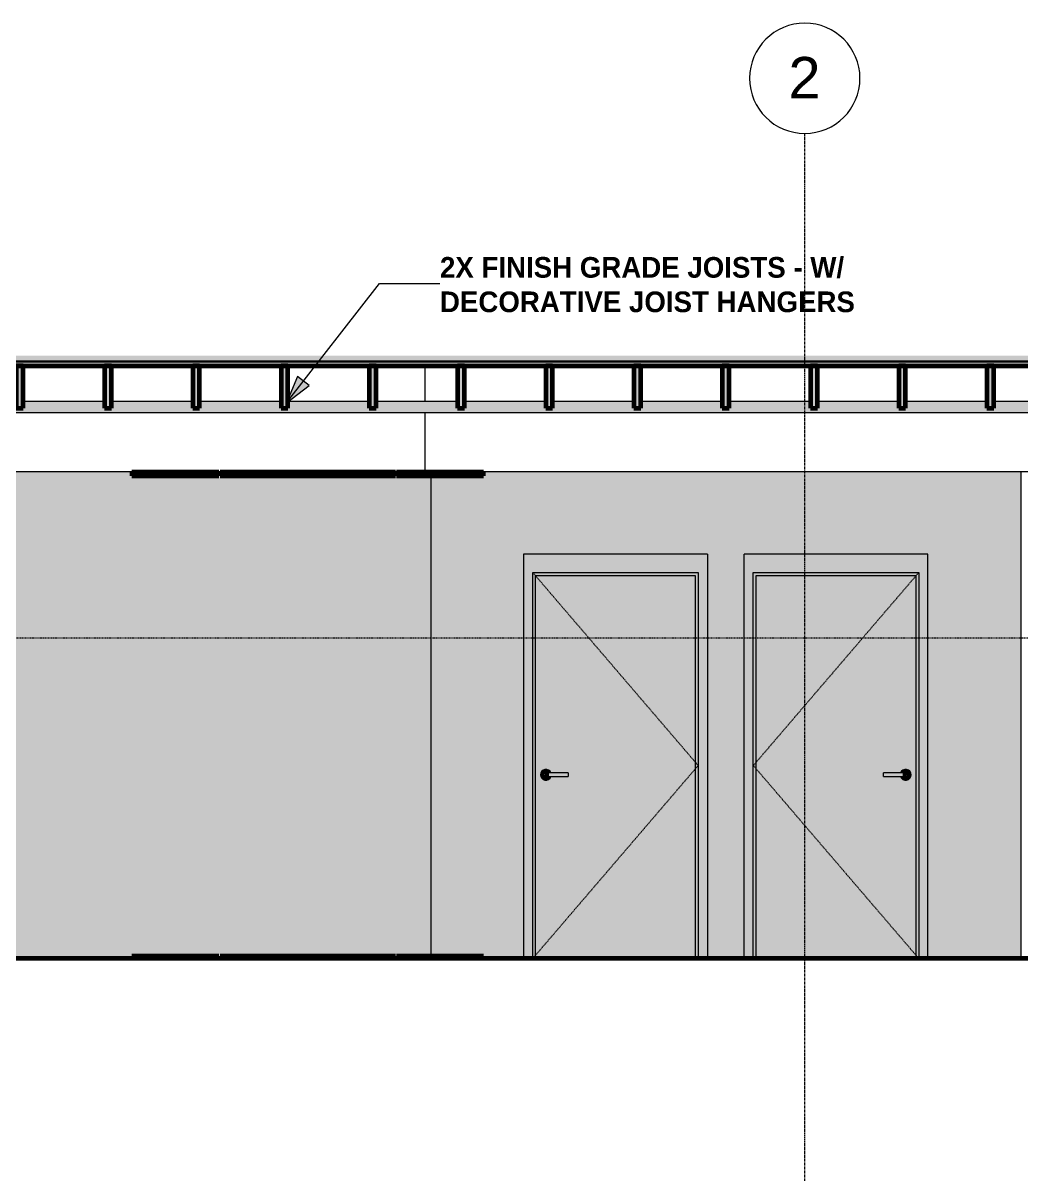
# Model space of a CAD drawing. Header units: inches. Extents: x -3547 to 1531, y 88 to 469.
# Drawn here: x -1613.9 to -1396.8, y 87.6 to 339.5 of the extents above; entities that cross this region are included whole.
import ezdxf

# ---------------------------------------------------------------- set-up
doc = ezdxf.new("R2010")
doc.units = ezdxf.units.IN
doc.header["$MEASUREMENT"] = 0
for name, pattern in [('Aligning Line 1_8_', [0.25, 0.125, -0.125]), ('Dash 1_16_', [0.125, 0.0625, -0.0625]), ('Grid Line 1_2_', [0.875, 0.5, -0.125, 0.125, -0.125])]:
    doc.linetypes.add(name, pattern=pattern)
for name, color, linetype, lineweight in [('0-3', 165, 'Continuous', 5), ('0-4', 10, 'Continuous', 5), ('A-CLNG', 13, 'Continuous', 18), ('A-CLNG-1', 13, 'Continuous', 60), ('A-DOOR', 31, 'Continuous', 18), ('A-DOOR-1', 31, 'Dash 1_16_', 9), ('A-DOOR-2', 31, 'Continuous', 9), ('A-DOOR-FRAM', 31, 'Continuous', 9), ('A-DOOR-FRAM-1', 31, 'Continuous', 18), ('A-FLOR', 192, 'Continuous', 18), ('A-FLOR-1', 31, 'Continuous', 18), ('A-FLOR-2', 8, 'Continuous', 5), ('A-FLOR-3', 7, 'Continuous', 18), ('A-FLOR-4', 250, 'Continuous', 60), ('A-FLOR-5', 192, 'Continuous', 60), ('A-FLOR-LEVL-1', 51, 'Grid Line 1_2_', 9), ('A-FLOR-MCUT-1', 7, 'Continuous', 18), ('A-FLOR-PATT-1', 253, 'Continuous', 9), ('G-ANNO-SYMB-1', 147, 'Aligning Line 1_8_', 9), ('G-ANNO-TEXT', 231, 'Continuous', 9), ('I-WALL', 2, 'Continuous', 18), ('I-WALL-1', 2, 'Continuous', 5), ('P-PIPE', 3, 'Continuous', 9), ('P-PIPE-1', 3, 'Continuous', 5), ('S-BEAM', 12, 'Continuous', 9), ('S-BEAM-1', 12, 'Continuous', 60), ('S-GRID-1', 1, 'Grid Line 1_2_', 9), ('S-GRID-IDEN', 1, 'Continuous', 9), ('S-GRID-IDEN-1', 147, 'Continuous', 9)]:
    doc.layers.add(name, color=color, linetype=linetype, lineweight=lineweight)
doc.styles.add('Arial', font='arial.ttf', dxfattribs={"height": 9})
doc.styles.add('Century Gothic_B', font='GOTHICB.TTF', dxfattribs={"height": 4.5})
pattern_1 = [(0, (0.359, 0), (15.36, 3.84), [0.634, -10.886, 0.634, -10.886, -61.44]), (0, (0.359, 0), (15.36, 3.84), [-23.04, 0.634, -22.406, 0.634, -10.886, -26.88]), (0, (0.359, 0), (15.36, 3.84), [-57.6, 0.634, -7.046, 0.634, -18.566]), (120, (6.119, 1.92), (-11.0055376, 11.38215), [0.634, -10.886, 0.634, -10.886, -61.44]), (120, (6.119, 1.92), (-11.0055376, 11.38215), [-23.04, 0.634, -22.406, 0.634, -10.886, -26.88]), (120, (6.119, 1.92), (-11.0055376, 11.38215), [-57.6, 0.634, -7.046, 0.634, -18.566]), (240, (8.039, 9.6), (-4.3544624, -15.22215), [0.634, -10.886, 0.634, -10.886, -61.44]), (240, (8.039, 9.6), (-4.3544624, -15.22215), [-23.04, 0.634, -22.406, 0.634, -10.886, -26.88]), (240, (8.039, 9.6), (-4.3544624, -15.22215), [-57.6, 0.634, -7.046, 0.634, -18.566])]

# ---------------------------------------------------------------- blocks, each defined once
blk = doc.blocks.new('CTR - 2nd Phase_rvt-2-Elevation 10 - c')
at = {"layer": 'A-FLOR-LEVL-1'}
blk.add_line((2400.34, 136), (3547.3, 136), dxfattribs=at)
blk = doc.blocks.new('CTR - 1st Phase - Unit Layouts_rvt-2-Elevation 10 - c')
at = {"layer": 'A-FLOR-LEVL-1'}
blk.add_line((2400.34, 136), (3547.3, 136), dxfattribs=at)
blk = doc.blocks.new('Grid - Grid Head - Circle-50561-Elevation 10 - c')
at = {"layer": 'S-GRID-IDEN-1'}
for start, end in [(0, 180), (180, 360)]:
    blk.add_arc((3481.32, 327.54), 12, start, end, dxfattribs=at)
blk = doc.blocks.new('CTR - 1st Phase - Shell_rvt-2-Elevation 10 - c')
at = {"layer": 'A-FLOR-1'}
blk.add_hatch(color=256, dxfattribs=at).paths.add_polyline_path([(2547.17, 265), (3498.95, 265), (3498.95, 265.75), (2448.71, 265.75), (2448.71, 265), (2538.97, 265)], flags=0)
at = {"layer": 'A-FLOR-2'}
blk.add_hatch(color=256, dxfattribs=at).paths.add_polyline_path([(3466.13, 265.75), (3498.95, 265.75), (3498.95, 266), (2448.71, 266), (2448.71, 265.75), (3457.92, 265.75)], flags=0)
at = {"layer": 'A-FLOR-PATT-1'}
h = blk.add_hatch(dxfattribs=at)
h.set_pattern_fill('FP_2', color=256, style=0, pattern_type=2)
h.set_pattern_definition(pattern_1)
h.paths.add_polyline_path([(3466.13, 266), (3498.95, 266), (3498.95, 267.18), (2448.71, 267.18), (2448.71, 266), (3457.92, 266)], flags=0)
h = blk.add_hatch(dxfattribs=at)
h.set_pattern_fill('FP_2', color=256, style=0, pattern_type=2)
h.set_pattern_definition(pattern_1)
h.paths.add_polyline_path([(2973.83, 135.98), (3498.95, 135.98), (3498.95, 136), (2448.71, 136), (2448.71, 135.98), (2908.19, 135.98)], flags=0)
at = {"layer": 'A-FLOR-3'}
for p, q in [((3071.67, 265), (3071.67, 257.19)), ((3071.67, 254.81), (3071.67, 241.87))]:
    blk.add_line(p, q, dxfattribs=at)
at = {"layer": 'A-FLOR-4'}
for p, q in [((2448.71, 265), (3498.95, 265)), ((3498.95, 136), (2448.71, 136))]:
    blk.add_line(p, q, dxfattribs=at)
at = {"layer": 'A-FLOR-LEVL-1'}
blk.add_line((2400.34, 136), (3547.3, 136), dxfattribs=at)
at = {"layer": 'A-FLOR-MCUT-1'}
for p, q in [((3498.95, 266), (2448.71, 266)), ((3498.95, 265.75), (2448.71, 265.75))]:
    blk.add_line(p, q, dxfattribs=at)
at = {"layer": 'G-ANNO-SYMB-1'}
blk.add_line((2448.71, 205.76), (3498.95, 205.76), dxfattribs=at)
at = {"layer": 'S-GRID-1'}
blk.add_line((3154.32, 87.62), (3154.32, 315.54), dxfattribs=at)
at = {"layer": '0-3'}
blk.add_blockref('Grid - Grid Head - Circle-50561-Elevation 10 - c', (-327, 0), dxfattribs=at)
at = {"layer": 'S-GRID-IDEN', "insert": (3150.76, 332.18), "char_height": 9, "width": 8.484, "attachment_point": 1, "style": 'Arial'}
blk.add_mtext('2', dxfattribs=at)
blk = doc.blocks.new('CTR - 1st Phase -Stairs _ Elevators_rvt-2-Elevation 10 - c')
at = {"layer": 'A-FLOR-LEVL-1'}
blk.add_line((2400.34, 136), (3547.3, 136), dxfattribs=at)
blk = doc.blocks.new('HOLLOW METAL - UNIT DOOR-V5-Elevation 10 - c')
at = {"layer": 'A-DOOR'}
h = blk.add_hatch(color=256, dxfattribs=at)
h.paths.add_polyline_path([(3105.11, 136), (3130.5, 136), (3130.5, 219.38), (3095.75, 219.38), (3095.75, 136)], flags=0)
h.paths.add_polyline_path([(3097.98, 174.82), (3097.67, 174.86), (3097.39, 174.98), (3097.14, 175.16), (3096.96, 175.41), (3096.84, 175.69), (3096.8, 176), (3096.84, 176.31), (3096.96, 176.59), (3097.14, 176.84), (3097.39, 177.02), (3097.67, 177.14), (3097.98, 177.18), (3098.28, 177.14), (3098.63, 176.98), (3098.81, 176.84), (3099, 176.59), (3099.08, 176.39), (3102.8, 176.38), (3102.8, 175.61), (3099.08, 175.61), (3098.96, 175.35), (3098.81, 175.16), (3098.57, 174.98), (3098.28, 174.86)], flags=0)
h = blk.add_hatch(color=256, dxfattribs=at)
h.paths.add_polyline_path([(3097.8, 175.72), (3097.71, 175.88), (3097.7, 175.9), (3097.68, 176), (3097.71, 176.14), (3097.78, 176.25), (3097.79, 176.25), (3097.74, 175.99), (3097.79, 175.75)], flags=0)
h.paths.add_polyline_path([(3097.98, 174.82), (3098.28, 174.86), (3098.57, 174.98), (3098.81, 175.16), (3099, 175.41), (3099.08, 175.61), (3097.96, 175.62), (3097.82, 175.71), (3097.8, 175.75), (3097.74, 176.01), (3097.82, 176.29), (3097.93, 176.36), (3097.99, 176.38), (3098.17, 176.38), (3098.26, 176.38), (3099.08, 176.39), (3098.96, 176.65), (3098.81, 176.84), (3098.57, 177.02), (3098.28, 177.14), (3097.98, 177.18), (3097.67, 177.14), (3097.33, 176.98), (3097.14, 176.84), (3096.96, 176.59), (3096.84, 176.31), (3096.8, 176), (3096.84, 175.69), (3096.96, 175.41), (3097.14, 175.16), (3097.39, 174.98), (3097.67, 174.86)], flags=0)
h = blk.add_hatch(color=256, dxfattribs=at)
h.paths.add_polyline_path([(3097.8, 176.28), (3097.71, 176.13), (3097.7, 176.1), (3097.7, 176), (3097.73, 176), (3097.79, 176.25)], flags=0)
h.paths.add_polyline_path([(3097.99, 176), (3098.67, 176), (3098.67, 176.39), (3098.63, 176.38), (3098.06, 176.38), (3098.08, 176.39), (3097.91, 176.35), (3097.82, 176.29), (3097.8, 176.25), (3097.73, 176), (3097.97, 176)], flags=0)
for points in [[(3101.01, 176), (3102.8, 176), (3102.8, 176.39), (3098.67, 176.38), (3098.67, 176), (3099.98, 176)], [(3098.67, 175.61), (3098.67, 176), (3097.68, 176), (3097.73, 175.83), (3097.78, 175.75), (3097.82, 175.71), (3097.93, 175.64), (3098.02, 175.61), (3098.18, 175.61), (3098.25, 175.62), (3098.63, 175.62)], [(3099.05, 175.61), (3102.8, 175.62), (3102.8, 176), (3098.67, 176), (3098.67, 175.61), (3099, 175.61)]]:
    blk.add_hatch(color=256, dxfattribs=at).paths.add_polyline_path(points, flags=0)
at = {"layer": 'A-DOOR-FRAM-1'}
for points in [[(3093.12, 136), (3095.12, 136), (3095.12, 220), (3131.12, 220), (3131.12, 136), (3133.12, 136), (3133.12, 224), (3093.12, 224), (3093.12, 168.78)], [(3095.75, 136), (3095.75, 219.38), (3130.5, 219.38), (3130.5, 136), (3131.12, 136), (3131.12, 220), (3095.12, 220), (3095.12, 136)]]:
    blk.add_hatch(color=256, dxfattribs=at).paths.add_polyline_path(points, flags=0)
at = {"layer": 'A-DOOR-1'}
for p, q in [((3095.12, 220), (3131.12, 178)), ((3131.12, 178), (3095.12, 136))]:
    blk.add_line(p, q, dxfattribs=at)
at = {"layer": 'A-DOOR-2'}
for p, q in [((3102.8, 176.39), (3098.67, 176.39)), ((3102.8, 176.39), (3102.8, 176)), ((3098.67, 175.61), (3102.8, 175.61)), ((3102.8, 176), (3102.8, 175.61))]:
    blk.add_line(p, q, dxfattribs=at)
at = {"layer": 'A-DOOR-2', "flags": 128}
for points in [[(3098.67, 176.39), (3098.27, 176.39), (3098.08, 176.39), (3098.08, 176.39)], [(3098.08, 175.61), (3098.23, 175.61), (3098.62, 175.61), (3098.67, 175.61)]]:
    blk.add_lwpolyline(points, dxfattribs=at)
at = {"layer": 'A-DOOR-2'}
for start, end in [(19.6343, 180), (180, 340.4367)]:
    blk.add_arc((3097.98, 176), 1.18, start, end, dxfattribs=at)
at = {"layer": 'A-DOOR-FRAM'}
for p, q in [((3133.12, 224), (3093.12, 224)), ((3093.12, 224), (3093.12, 136)), ((3133.12, 224), (3133.12, 136)), ((3095.12, 220), (3131.12, 220)), ((3095.12, 136), (3095.12, 220)), ((3095.75, 219.38), (3130.5, 219.38)), ((3095.75, 136), (3095.75, 219.38)), ((3130.5, 219.38), (3130.5, 136)), ((3131.12, 220), (3131.12, 136))]:
    blk.add_line(p, q, dxfattribs=at)
blk = doc.blocks.new('HOLLOW METAL - UNIT DOOR-1758958-Elevation 10 - c')
at = {"layer": 'A-DOOR'}
h = blk.add_hatch(color=256, dxfattribs=at)
h.paths.add_polyline_path([(3170.75, 136), (3178.5, 136), (3178.5, 219.37), (3143.75, 219.37), (3143.75, 136)], flags=0)
h.paths.add_polyline_path([(3176.27, 174.82), (3175.96, 174.86), (3175.68, 174.98), (3175.43, 175.16), (3175.25, 175.41), (3175.16, 175.61), (3171.45, 175.62), (3171.45, 176.39), (3175.16, 176.39), (3175.25, 176.59), (3175.43, 176.84), (3175.68, 177.02), (3175.96, 177.14), (3176.27, 177.18), (3176.57, 177.14), (3176.92, 176.98), (3177.1, 176.84), (3177.29, 176.59), (3177.41, 176.31), (3177.45, 176), (3177.41, 175.69), (3177.29, 175.41), (3177.1, 175.16), (3176.86, 174.98), (3176.57, 174.86)], flags=0)
for points in [[(3171.45, 176), (3175.58, 176), (3175.58, 176.39), (3171.45, 176.38), (3171.45, 176.1)], [(3175.88, 176), (3176.56, 176), (3176.53, 176.14), (3176.47, 176.25), (3176.39, 176.33), (3176.29, 176.37), (3176.26, 176.38), (3176.08, 176.38), (3175.98, 176.38), (3175.58, 176.38), (3175.58, 176), (3175.77, 176)], [(3175.14, 175.61), (3175.58, 175.62), (3175.58, 176), (3171.45, 176), (3171.45, 175.61), (3175.1, 175.61)]]:
    blk.add_hatch(color=256, dxfattribs=at).paths.add_polyline_path(points, flags=0)
h = blk.add_hatch(color=256, dxfattribs=at)
h.paths.add_polyline_path([(3176.45, 176.28), (3176.54, 176.13), (3176.55, 176.1), (3176.56, 175.99), (3176.52, 175.83), (3176.47, 175.75), (3176.46, 175.76), (3176.51, 176.01), (3176.46, 176.25)], flags=0)
h.paths.add_polyline_path([(3176.27, 174.82), (3176.57, 174.86), (3176.9, 175.01), (3177.1, 175.16), (3177.29, 175.41), (3177.41, 175.69), (3177.45, 176), (3177.41, 176.31), (3177.29, 176.59), (3177.1, 176.84), (3176.86, 177.02), (3176.57, 177.14), (3176.27, 177.18), (3175.96, 177.14), (3175.62, 176.98), (3175.43, 176.84), (3175.25, 176.59), (3175.18, 176.39), (3176.19, 176.38), (3176.17, 176.39), (3176.33, 176.36), (3176.43, 176.29), (3176.45, 176.25), (3176.51, 175.97), (3176.45, 175.72), (3176.32, 175.64), (3176.24, 175.62), (3176.07, 175.61), (3176, 175.62), (3175.16, 175.61), (3175.25, 175.41), (3175.43, 175.16), (3175.68, 174.98), (3175.96, 174.86)], flags=0)
h = blk.add_hatch(color=256, dxfattribs=at)
h.paths.add_polyline_path([(3176.45, 175.72), (3176.54, 175.87), (3176.55, 175.9), (3176.55, 176), (3176.51, 176), (3176.46, 175.75)], flags=0)
h.paths.add_polyline_path([(3175.58, 175.61), (3175.61, 175.62), (3176.27, 175.62), (3176.38, 175.67), (3176.45, 175.75), (3176.51, 176), (3175.58, 176), (3175.58, 175.62)], flags=0)
at = {"layer": 'A-DOOR-FRAM-1'}
for points in [[(3181.12, 136), (3181.12, 224), (3141.12, 224), (3141.12, 136), (3143.12, 136), (3143.12, 220), (3179.12, 220), (3179.12, 136)], [(3143.12, 136), (3143.75, 136), (3143.75, 219.37), (3178.5, 219.37), (3178.5, 136), (3179.12, 136), (3179.12, 220), (3143.12, 220), (3143.12, 201.58)]]:
    blk.add_hatch(color=256, dxfattribs=at).paths.add_polyline_path(points, flags=0)
at = {"layer": 'A-DOOR-1'}
for p, q in [((3179.12, 220), (3143.12, 178)), ((3143.12, 178), (3179.12, 136))]:
    blk.add_line(p, q, dxfattribs=at)
at = {"layer": 'A-DOOR-2'}
for p, q in [((3175.58, 176.39), (3171.45, 176.39)), ((3171.45, 176), (3171.45, 176.39)), ((3171.45, 175.61), (3171.45, 176)), ((3171.45, 175.61), (3175.58, 175.61))]:
    blk.add_line(p, q, dxfattribs=at)
at = {"layer": 'A-DOOR-2', "flags": 128}
for points in [[(3176.17, 176.39), (3176.02, 176.39), (3175.63, 176.39), (3175.58, 176.39)], [(3175.58, 175.61), (3175.98, 175.61), (3176.17, 175.61), (3176.17, 175.61)]]:
    blk.add_lwpolyline(points, dxfattribs=at)
at = {"layer": 'A-DOOR-2'}
for start, end in [(0, 160.3657), (199.5633, 0)]:
    blk.add_arc((3176.27, 176), 1.18, start, end, dxfattribs=at)
at = {"layer": 'A-DOOR-FRAM'}
for p, q in [((3141.12, 136), (3141.12, 224)), ((3181.12, 224), (3141.12, 224)), ((3181.12, 136), (3181.12, 224)), ((3143.12, 136), (3143.12, 220)), ((3143.12, 220), (3179.12, 220)), ((3143.75, 136), (3143.75, 219.37)), ((3143.75, 219.37), (3178.5, 219.37)), ((3178.5, 219.37), (3178.5, 136)), ((3179.12, 220), (3179.12, 136))]:
    blk.add_line(p, q, dxfattribs=at)
blk = doc.blocks.new('Dimension Lumber - 2x10-V6-Elevation 10 - c')
at = {"layer": 'S-BEAM'}
blk.add_hatch(color=256, dxfattribs=at).paths.add_polyline_path([(3193.95, 255.75), (3195.45, 255.75), (3195.45, 265), (3193.95, 265), (3193.95, 255.78)], flags=0)
at = {"layer": 'S-BEAM-1'}
for p, q in [((3195.45, 265), (3193.95, 265)), ((3193.95, 265), (3193.95, 255.75)), ((3195.45, 255.75), (3195.45, 265)), ((3193.95, 255.75), (3195.45, 255.75))]:
    blk.add_line(p, q, dxfattribs=at)
blk = doc.blocks.new('Dimension Lumber - 2x10-2055079-Elevation 10 - c')
at = {"layer": 'S-BEAM'}
blk.add_hatch(color=256, dxfattribs=at).paths.add_polyline_path([(3078.76, 255.75), (3080.26, 255.75), (3080.26, 265), (3078.76, 265), (3078.76, 255.81)], flags=0)
at = {"layer": 'S-BEAM-1'}
for p, q in [((3080.26, 265), (3078.76, 265)), ((3078.76, 265), (3078.76, 255.75)), ((3080.26, 255.75), (3080.26, 265)), ((3078.76, 255.75), (3080.26, 255.75))]:
    blk.add_line(p, q, dxfattribs=at)
blk = doc.blocks.new('Dimension Lumber - 2x10-2055077-Elevation 10 - c')
at = {"layer": 'S-BEAM'}
blk.add_hatch(color=256, dxfattribs=at).paths.add_polyline_path([(3251.55, 255.75), (3253.05, 255.76), (3253.05, 265), (3251.55, 265), (3251.55, 255.76)], flags=0)
at = {"layer": 'S-BEAM-1'}
for p, q in [((3253.05, 265), (3251.55, 265)), ((3251.55, 265), (3251.55, 255.75)), ((3253.05, 255.75), (3253.05, 265)), ((3251.55, 255.75), (3253.05, 255.75))]:
    blk.add_line(p, q, dxfattribs=at)
blk = doc.blocks.new('Dimension Lumber - 2x10-2055078-Elevation 10 - c')
at = {"layer": 'S-BEAM'}
blk.add_hatch(color=256, dxfattribs=at).paths.add_polyline_path([(3021.16, 255.75), (3022.66, 255.75), (3022.66, 265), (3021.16, 265), (3021.16, 255.83)], flags=0)
at = {"layer": 'S-BEAM-1'}
for p, q in [((3022.66, 265), (3021.16, 265)), ((3021.16, 265), (3021.16, 255.75)), ((3022.66, 255.75), (3022.66, 265)), ((3021.16, 255.75), (3022.66, 255.75))]:
    blk.add_line(p, q, dxfattribs=at)

msp = doc.modelspace()

# ---------------------------------------------------------------- hatches: boundary and pattern name
at = {"layer": 'A-CLNG'}
h = msp.add_hatch(color=256, dxfattribs=at)
h.paths.add_polyline_path([(-1532.61, 241.07), (-1513.66, 241.07), (-1513.66, 241.82), (-1532.61, 241.82)], flags=0)
h.paths.add_polyline_path([(-1575.05, 241.07), (-1571.26, 241.07), (-1571.26, 241.82), (-1590.21, 241.82), (-1590.21, 241.07)], flags=0)
h.paths.add_polyline_path([(-1571.01, 241.07), (-1532.86, 241.07), (-1532.86, 241.82), (-1571.01, 241.82)], flags=0)
at = {"layer": 'A-FLOR'}
h = msp.add_hatch(color=256, dxfattribs=at)
h.paths.add_polyline_path([(-1525.82, 136), (-1513.66, 136), (-1513.66, 136.5), (-1532.61, 136.5), (-1532.61, 136), (-1531.19, 136)], flags=0)
h.paths.add_polyline_path([(-1571.01, 136), (-1532.86, 136), (-1532.86, 136.5), (-1571.01, 136.5)], flags=0)
h.paths.add_polyline_path([(-1571.26, 136), (-1571.26, 136.5), (-1590.21, 136.5), (-1590.21, 136), (-1583.89, 136)], flags=0)
at = {"layer": 'G-ANNO-TEXT'}
msp.add_hatch(color=256, dxfattribs=at).paths.add_polyline_path([(-1556.59, 256.94), (-1551.63, 260.68), (-1554.17, 262.66)], flags=0)
at = {"layer": 'I-WALL'}
h = msp.add_hatch(color=256, dxfattribs=at)
h.paths.add_polyline_path([(-1794.21, 136), (-1590.21, 136), (-1590.21, 136.5), (-1571.26, 136.5), (-1571.26, 136), (-1571.01, 136), (-1571.01, 136.5), (-1532.86, 136.5), (-1532.86, 136), (-1532.61, 136), (-1532.61, 136.5), (-1531.19, 136.5), (-1531.19, 241.07), (-1532.61, 241.07), (-1532.61, 241.82), (-1531.19, 241.82), (-1531.19, 241.87), (-1794.21, 241.87), (-1794.21, 201.58)], flags=0)
h.paths.add_polyline_path([(-1590.21, 241.07), (-1590.21, 241.82), (-1571.26, 241.82), (-1571.26, 241.07), (-1575.05, 241.07)], flags=0)
h.paths.add_polyline_path([(-1532.86, 241.07), (-1571.01, 241.07), (-1571.01, 241.82), (-1532.86, 241.82)], flags=0)
at = {"layer": 'I-WALL-1'}
h = msp.add_hatch(color=256, dxfattribs=at)
h.paths.add_polyline_path([(-1531.04, 136.5), (-1525.19, 136.5), (-1525.19, 241.07), (-1531.19, 241.07), (-1531.19, 136.5)], flags=0)
h.paths.add_polyline_path([(-1525.19, 241.82), (-1525.19, 241.87), (-1531.19, 241.87), (-1531.19, 241.82), (-1525.82, 241.82)], flags=0)
msp.add_hatch(color=256, dxfattribs=at).paths.add_polyline_path([(-1513.66, 136), (-1504.99, 136), (-1504.99, 224), (-1464.99, 224), (-1464.99, 136), (-1456.99, 136), (-1456.99, 224), (-1416.99, 224), (-1416.99, 136), (-1396.79, 136), (-1396.79, 241.87), (-1525.19, 241.87), (-1525.19, 241.82), (-1513.66, 241.82), (-1513.66, 241.07), (-1525.19, 241.07), (-1525.19, 136.5), (-1513.66, 136.5)], flags=0)
at = {"layer": 'P-PIPE-1'}
h = msp.add_hatch(color=256, dxfattribs=at)
h.paths.add_polyline_path([(-1441.06, 256), (-1423.36, 256), (-1423.36, 257.19), (-1441.06, 257.19), (-1441.06, 256.21)], flags=0)
h.paths.add_polyline_path([(-1721.72, 256), (-1711.35, 256), (-1711.35, 257.19), (-1729.05, 257.17), (-1729.05, 256), (-1722.74, 256)], flags=0)
h.paths.add_polyline_path([(-2089.88, 256), (-1960.94, 256), (-1960.94, 257.19), (-2089.88, 257.19), (-2089.88, 256.31)], flags=0)
h.paths.add_polyline_path([(-1144.89, 256), (-1144.89, 257.19), (-1191.47, 257.19), (-1191.47, 256), (-1145.32, 256)], flags=0)
h.paths.add_polyline_path([(-1709.85, 256), (-1692.15, 256), (-1692.15, 257.19), (-1709.85, 257.17), (-1709.85, 256.12)], flags=0)
h.paths.add_polyline_path([(-1192.97, 256), (-1192.97, 257.19), (-1210.67, 257.19), (-1210.67, 256), (-1193.52, 256)], flags=0)
h.paths.add_polyline_path([(-1730.55, 256), (-1730.55, 257.19), (-1748.25, 257.17), (-1748.25, 256), (-1730.95, 256)], flags=0)
h.paths.add_polyline_path([(-1212.17, 256), (-1212.17, 257.19), (-1229.87, 257.19), (-1229.87, 256), (-1213.01, 256)], flags=0)
h.paths.add_polyline_path([(-1690.65, 256), (-1672.95, 256), (-1672.95, 257.19), (-1690.65, 257.17), (-1690.65, 256.13)], flags=0)
h.paths.add_polyline_path([(-1231.37, 256), (-1231.37, 257.19), (-1249.07, 257.19), (-1249.07, 256), (-1231.47, 256)], flags=0)
h.paths.add_polyline_path([(-1250.57, 256), (-1250.57, 257.19), (-1268.27, 257.19), (-1268.27, 256), (-1250.96, 256)], flags=0)
h.paths.add_polyline_path([(-1671.45, 256), (-1653.75, 256), (-1653.75, 257.19), (-1671.45, 257.17), (-1671.45, 256.14)], flags=0)
h.paths.add_polyline_path([(-1749.75, 256), (-1749.75, 257.19), (-1767.44, 257.17), (-1767.44, 256), (-1750.43, 256)], flags=0)
h.paths.add_polyline_path([(-1269.77, 256), (-1269.77, 257.19), (-1287.46, 257.19), (-1287.46, 256), (-1270.44, 256)], flags=0)
h.paths.add_polyline_path([(-1288.96, 256), (-1288.96, 257.19), (-1306.66, 257.19), (-1306.66, 256), (-1289.93, 256)], flags=0)
h.paths.add_polyline_path([(-1652.25, 256), (-1634.55, 256), (-1634.55, 257.19), (-1652.25, 257.17), (-1652.25, 256.14)], flags=0)
h.paths.add_polyline_path([(-1959.44, 256), (-1941.74, 256), (-1941.74, 257.19), (-1959.44, 257.18), (-1959.44, 256.04)], flags=0)
h.paths.add_polyline_path([(-1308.16, 256), (-1308.16, 257.19), (-1325.86, 257.19), (-1325.86, 256), (-1308.39, 256)], flags=0)
h.paths.add_polyline_path([(-1768.94, 256), (-1768.94, 257.19), (-1786.64, 257.17), (-1786.64, 256), (-1769.92, 256)], flags=0)
h.paths.add_polyline_path([(-1633.05, 256), (-1615.35, 256), (-1615.35, 257.19), (-1633.05, 257.17), (-1633.05, 256.15)], flags=0)
h.paths.add_polyline_path([(-1327.36, 256), (-1327.36, 257.19), (-1345.06, 257.19), (-1345.06, 256), (-1327.88, 256)], flags=0)
h.paths.add_polyline_path([(-1940.24, 256), (-1922.54, 256), (-1922.54, 257.19), (-1940.24, 257.18), (-1940.24, 256.05)], flags=0)
h.paths.add_polyline_path([(-1613.85, 256), (-1596.15, 256), (-1596.15, 257.19), (-1613.85, 257.17), (-1613.85, 256.15)], flags=0)
h.paths.add_polyline_path([(-1346.56, 256), (-1346.56, 257.19), (-1364.26, 257.19), (-1364.26, 256), (-1347.36, 256)], flags=0)
h.paths.add_polyline_path([(-1788.14, 256), (-1788.14, 257.19), (-1805.84, 257.18), (-1805.84, 256), (-1788.38, 256)], flags=0)
h.paths.add_polyline_path([(-1594.65, 256), (-1576.95, 256), (-1576.95, 257.19), (-1594.65, 257.17), (-1594.65, 256.16)], flags=0)
h.paths.add_polyline_path([(-1921.04, 256), (-1903.34, 256), (-1903.34, 257.19), (-1921.04, 257.18), (-1921.04, 256.05)], flags=0)
h.paths.add_polyline_path([(-1365.76, 256), (-1365.76, 257.19), (-1383.46, 257.19), (-1383.46, 256), (-1365.83, 256)], flags=0)
h.paths.add_polyline_path([(-1384.96, 256), (-1384.96, 257.19), (-1402.66, 257.19), (-1402.66, 256), (-1385.31, 256)], flags=0)
h.paths.add_polyline_path([(-1575.45, 256), (-1557.75, 256), (-1557.75, 257.19), (-1575.45, 257.19), (-1575.45, 256.17)], flags=0)
h.paths.add_polyline_path([(-1807.34, 256), (-1807.34, 257.19), (-1825.04, 257.18), (-1825.04, 256), (-1807.87, 256)], flags=0)
h.paths.add_polyline_path([(-1901.84, 256), (-1884.14, 256), (-1884.14, 257.19), (-1901.84, 257.18), (-1901.84, 256.06)], flags=0)
h.paths.add_polyline_path([(-1404.16, 256), (-1404.16, 257.19), (-1421.86, 257.19), (-1421.86, 256), (-1404.8, 256)], flags=0)
h.paths.add_polyline_path([(-1556.25, 256), (-1538.55, 256), (-1538.55, 257.19), (-1556.25, 257.19), (-1556.25, 256.17)], flags=0)
h.paths.add_polyline_path([(-1882.64, 256), (-1864.94, 256), (-1864.94, 257.19), (-1882.64, 257.18), (-1882.64, 256.07)], flags=0)
h.paths.add_polyline_path([(-1537.05, 256), (-1519.35, 256), (-1519.35, 257.19), (-1537.05, 257.19), (-1537.05, 256.18)], flags=0)
h.paths.add_polyline_path([(-1826.54, 256), (-1826.54, 257.19), (-1844.24, 257.18), (-1844.24, 256), (-1827.35, 256)], flags=0)
h.paths.add_polyline_path([(-1442.56, 256), (-1442.56, 257.19), (-1460.26, 257.19), (-1460.26, 256), (-1442.75, 256)], flags=0)
h.paths.add_polyline_path([(-1517.85, 256), (-1500.16, 256), (-1500.16, 257.19), (-1517.85, 257.19), (-1517.85, 256.19)], flags=0)
h.paths.add_polyline_path([(-1461.76, 256), (-1461.76, 257.19), (-1479.46, 257.19), (-1479.46, 256), (-1462.23, 256)], flags=0)
h.paths.add_polyline_path([(-1863.44, 256), (-1845.74, 256), (-1845.74, 257.19), (-1863.44, 257.18), (-1863.44, 256.07)], flags=0)
h.paths.add_polyline_path([(-1480.96, 256), (-1480.96, 257.19), (-1498.66, 257.19), (-1498.66, 256), (-1481.72, 256)], flags=0)
msp.add_hatch(color=256, dxfattribs=at).paths.add_polyline_path([(-2089.88, 254.81), (-1144.89, 254.81), (-1144.89, 256), (-1191.47, 256), (-1191.47, 255.75), (-1192.97, 255.75), (-1192.97, 256), (-1210.67, 256), (-1210.67, 255.75), (-1212.17, 255.75), (-1212.17, 256), (-1229.87, 256), (-1229.87, 255.75), (-1231.37, 255.75), (-1231.37, 256), (-1249.07, 256), (-1249.07, 255.75), (-1250.57, 255.75), (-1250.57, 256), (-1268.27, 256), (-1268.27, 255.75), (-1269.77, 255.75), (-1269.77, 256), (-1287.46, 256), (-1287.46, 255.75), (-1288.96, 255.75), (-1288.96, 256), (-1306.66, 256), (-1306.66, 255.75), (-1308.16, 255.75), (-1308.16, 256), (-1325.86, 256), (-1325.86, 255.75), (-1327.36, 255.75), (-1327.36, 256), (-1345.06, 256), (-1345.06, 255.75), (-1346.56, 255.76), (-1346.56, 256), (-1364.26, 256), (-1364.26, 255.75), (-1365.76, 255.76), (-1365.76, 256), (-1383.46, 256), (-1383.46, 255.75), (-1384.96, 255.77), (-1384.96, 256), (-1402.66, 256), (-1402.66, 255.75), (-1404.16, 255.75), (-1404.16, 256), (-1421.86, 256), (-1421.86, 255.75), (-1423.36, 255.75), (-1423.36, 256), (-1441.06, 256), (-1441.06, 255.75), (-1442.56, 255.75), (-1442.56, 256), (-1460.26, 256), (-1460.26, 255.75), (-1461.76, 255.75), (-1461.76, 256), (-1479.46, 256), (-1479.46, 255.75), (-1480.96, 255.75), (-1480.96, 256), (-1498.66, 256), (-1498.66, 255.75), (-1500.16, 255.75), (-1500.16, 256), (-1517.85, 256), (-1517.85, 255.75), (-1519.35, 255.75), (-1519.35, 256), (-1537.05, 256), (-1537.05, 255.75), (-1538.55, 255.75), (-1538.55, 256), (-1556.25, 256), (-1556.25, 255.75), (-1557.75, 255.75), (-1557.75, 256), (-1575.45, 256), (-1575.45, 255.75), (-1576.95, 255.75), (-1576.95, 256), (-1594.65, 256), (-1594.65, 255.75), (-1596.15, 255.75), (-1596.15, 256), (-1613.85, 256), (-1613.85, 255.75), (-1615.35, 255.75), (-1615.35, 256), (-1633.05, 256), (-1633.05, 255.75), (-1634.55, 255.75), (-1634.55, 256), (-1652.25, 256), (-1652.25, 255.75), (-1653.75, 255.75), (-1653.75, 256), (-1671.45, 256), (-1671.46, 255.75), (-1672.95, 255.75), (-1672.95, 256), (-1690.65, 256), (-1690.65, 255.75), (-1692.15, 255.75), (-1692.15, 256), (-1709.85, 256), (-1709.85, 255.75), (-1711.35, 255.75), (-1711.35, 256), (-1729.05, 256), (-1729.05, 255.75), (-1730.55, 255.75), (-1730.55, 256), (-1748.25, 256), (-1748.25, 255.75), (-1749.75, 255.75), (-1749.75, 256), (-1767.44, 256), (-1767.44, 255.75), (-1768.94, 255.75), (-1768.94, 256), (-1786.64, 256), (-1786.64, 255.75), (-1788.14, 255.75), (-1788.14, 256), (-1805.84, 256), (-1805.84, 255.75), (-1807.34, 255.75), (-1807.34, 256), (-1825.04, 256), (-1825.04, 255.75), (-1826.54, 255.75), (-1826.54, 256), (-1844.24, 256), (-1844.24, 255.75), (-1845.74, 255.75), (-1845.74, 256), (-1863.44, 256), (-1863.44, 255.75), (-1864.94, 255.75), (-1864.94, 256), (-1882.64, 256), (-1882.64, 255.75), (-1884.14, 255.75), (-1884.14, 256), (-1901.84, 256), (-1901.84, 255.75), (-1903.34, 255.75), (-1903.34, 256), (-1921.04, 256), (-1921.04, 255.75), (-1922.54, 255.75), (-1922.54, 256), (-1940.24, 256), (-1940.24, 255.75), (-1941.74, 255.75), (-1941.74, 256), (-1959.44, 256), (-1959.44, 255.75), (-1960.94, 255.75), (-1960.94, 256), (-2089.88, 256), (-2089.88, 254.85)], flags=0)

# ---------------------------------------------------------------- linework, layer by layer
at = {"layer": 'A-CLNG-1'}
for p, q in [((-1571.26, 241.82), (-1590.21, 241.82)), ((-1590.21, 241.82), (-1590.21, 241.07)), ((-1590.21, 241.07), (-1571.26, 241.07)), ((-1571.26, 241.07), (-1571.26, 241.82)), ((-1532.86, 241.82), (-1571.01, 241.82)), ((-1571.01, 241.82), (-1571.01, 241.07)), ((-1571.01, 241.07), (-1532.86, 241.07)), ((-1532.86, 241.07), (-1532.86, 241.82)), ((-1513.66, 241.82), (-1532.61, 241.82)), ((-1532.61, 241.82), (-1532.61, 241.07)), ((-1532.61, 241.07), (-1513.66, 241.07)), ((-1513.66, 241.07), (-1513.66, 241.82))]:
    msp.add_line(p, q, dxfattribs=at)
at = {"layer": 'A-FLOR-5'}
for p, q in [((-1571.26, 136.5), (-1590.21, 136.5)), ((-1590.21, 136.5), (-1590.21, 135.98)), ((-1571.26, 135.98), (-1571.26, 136.5)), ((-1532.86, 136.5), (-1571.01, 136.5)), ((-1571.01, 136.5), (-1571.01, 135.98)), ((-1532.86, 135.98), (-1532.86, 136.5)), ((-1513.66, 136.5), (-1532.61, 136.5)), ((-1532.61, 136.5), (-1532.61, 135.98)), ((-1513.66, 135.98), (-1513.66, 136.5))]:
    msp.add_line(p, q, dxfattribs=at)
at = {"layer": 'A-FLOR-LEVL-1'}
msp.add_line((-2197.77, 136), (-1050.81, 136), dxfattribs=at)
at = {"layer": 'G-ANNO-TEXT'}
for p, q in [((-1556.59, 256.94), (-1536.34, 282.89)), ((-1536.34, 282.89), (-1523.17, 282.89)), ((-1554.17, 262.66), (-1556.59, 256.94)), ((-1551.63, 260.68), (-1554.17, 262.66)), ((-1556.59, 256.94), (-1551.63, 260.68))]:
    msp.add_line(p, q, dxfattribs=at)
at = {"layer": 'I-WALL'}
for p, q in [((-1525.19, 241.87), (-1794.21, 241.87)), ((-1396.79, 241.87), (-1525.19, 241.87)), ((-1525.19, 241.87), (-1525.19, 241.82)), ((-1256.39, 241.87), (-1396.79, 241.87)), ((-1396.79, 241.87), (-1396.79, 136)), ((-1525.19, 241.07), (-1525.19, 136.5))]:
    msp.add_line(p, q, dxfattribs=at)
at = {"layer": 'P-PIPE'}
for p, q in [((-1596.15, 257.19), (-1613.85, 257.19)), ((-1576.95, 257.19), (-1594.65, 257.19)), ((-1557.75, 257.19), (-1575.45, 257.19)), ((-1538.55, 257.19), (-1556.25, 257.19)), ((-1519.35, 257.19), (-1537.05, 257.19)), ((-1500.16, 257.19), (-1517.85, 257.19)), ((-1480.96, 257.19), (-1498.66, 257.19)), ((-1461.76, 257.19), (-1479.46, 257.19)), ((-1442.56, 257.19), (-1460.26, 257.19)), ((-1423.36, 257.19), (-1441.06, 257.19)), ((-1404.16, 257.19), (-1421.86, 257.19)), ((-1384.96, 257.19), (-1402.66, 257.19)), ((-2089.88, 254.81), (-1144.89, 254.81))]:
    msp.add_line(p, q, dxfattribs=at)

# ---------------------------------------------------------------- block references
at = {"layer": '0-4'}
for name in ['CTR - 1st Phase - Shell_rvt-2-Elevation 10 - c', 'CTR - 2nd Phase_rvt-2-Elevation 10 - c', 'CTR - 1st Phase - Unit Layouts_rvt-2-Elevation 10 - c', 'CTR - 1st Phase -Stairs _ Elevators_rvt-2-Elevation 10 - c']:
    msp.add_blockref(name, (-4598.11, 0), dxfattribs=at)
at = {"layer": 'A-DOOR'}
for name in ['HOLLOW METAL - UNIT DOOR-V5-Elevation 10 - c', 'HOLLOW METAL - UNIT DOOR-1758958-Elevation 10 - c']:
    msp.add_blockref(name, (-4598.11, 0), dxfattribs=at)
at = {"layer": 'S-BEAM'}
for name, p in [('Dimension Lumber - 2x10-2055078-Elevation 10 - c', (-4636.51, 0)), ('Dimension Lumber - 2x10-2055078-Elevation 10 - c', (-4617.31, 0)), ('Dimension Lumber - 2x10-2055078-Elevation 10 - c', (-4598.11, 0)), ('Dimension Lumber - 2x10-2055077-Elevation 10 - c', (-4809.3, 0)), ('Dimension Lumber - 2x10-2055077-Elevation 10 - c', (-4790.1, 0)), ('Dimension Lumber - 2x10-2055079-Elevation 10 - c', (-4598.11, 0)), ('Dimension Lumber - 2x10-V6-Elevation 10 - c', (-4694.11, 0)), ('Dimension Lumber - 2x10-V6-Elevation 10 - c', (-4674.91, 0)), ('Dimension Lumber - 2x10-V6-Elevation 10 - c', (-4655.71, 0)), ('Dimension Lumber - 2x10-V6-Elevation 10 - c', (-4636.51, 0)), ('Dimension Lumber - 2x10-V6-Elevation 10 - c', (-4617.31, 0)), ('Dimension Lumber - 2x10-V6-Elevation 10 - c', (-4598.11, 0))]:
    msp.add_blockref(name, p, dxfattribs=at)

# ---------------------------------------------------------------- texts
at = {"layer": 'G-ANNO-TEXT', "char_height": 4.5, "attachment_point": 1, "style": 'Century Gothic_B'}
for s, insert, width in [('2X FINISH GRADE JOISTS - W/', (-1523.17, 288.65), 106.959), ('DECORATIVE JOIST HANGERS', (-1523.17, 281.15), 107.1105)]:
    msp.add_mtext(s, dxfattribs=dict(at, insert=insert, width=width))

doc.saveas('drawing.dxf')
